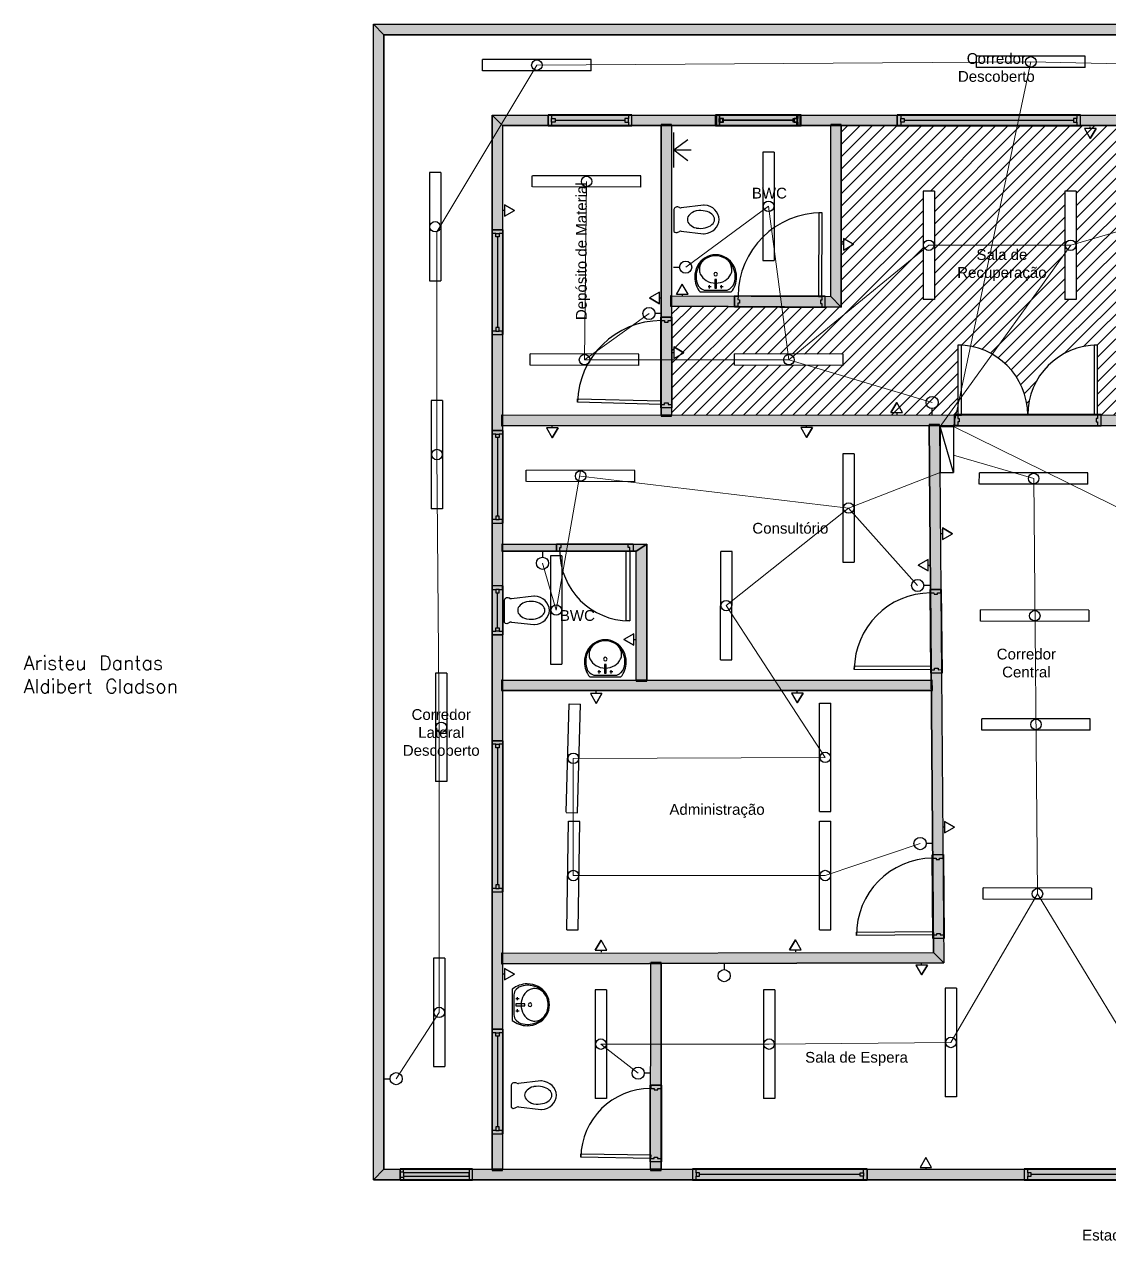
# Model space of a CAD drawing. Extents: x -4.1 to 19.4, y 0.2 to 17.6.
# Drawn here: x -4.1 to 11.45, y 0.21 to 17.63 of the extents above; entities that cross this region are included whole.
import ezdxf

# ---------------------------------------------------------------- set-up
doc = ezdxf.new("R2010")
doc.units = 0
doc.header["$MEASUREMENT"] = 0
doc.linetypes.add('ACAD_ISO02W100', pattern=[15, 12, -3])
for name, color, linetype in [('ANNOTATIONS', 7, 'CONTINUOUS'), ('BUILDING_ENVELOPE', 7, 'CONTINUOUS'), ('Circuito1', 30, 'CONTINUOUS'), ('Circuito2', 80, 'CONTINUOUS'), ('Circuito3', 130, 'CONTINUOUS'), ('Circuito4', 221, 'CONTINUOUS'), ('Circuito5', 171, 'CONTINUOUS'), ('Encanamento', 10, 'CONTINUOUS'), ('ENVELOPE_DE_CONSTRUçãO', 7, 'CONTINUOUS'), ('Esquadria elétrica', 10, 'CONTINUOUS'), ('FIXTURES', 7, 'CONTINUOUS'), ('Iluminação', 1, 'CONTINUOUS'), ('Texto', 7, 'CONTINUOUS'), ('Tomadas', 51, 'CONTINUOUS')]:
    doc.layers.add(name, color=color, linetype=linetype)
doc.styles.get("Standard").update_dxf_attribs({"font": 'txt.shx'})

# ---------------------------------------------------------------- blocks, each defined once
blk = doc.blocks.new('TOMADAA')
at = {"layer": 'Texto', "color": 143, "true_color": 0x7aafdf}
for p, q in [((0, 0.143), (-0.082, 0)), ((-0.082, 0), (0, 0.143)), ((0, 0.143), (-0.082, 0)), ((-0.082, 0), (0.082, 0)), ((0.082, 0), (0, 0.143)), ((0, 0), (0, -0.027))]:
    blk.add_line(p, q, dxfattribs=at)
blk = doc.blocks.new('tomada')
at = {"layer": 'Texto', "color": 143, "true_color": 0x7aafdf}
for p, q in [((10.071, 3.043), (9.988, 2.9)), ((9.988, 2.9), (10.071, 3.043)), ((10.071, 3.043), (9.988, 2.9)), ((10.153, 2.9), (10.071, 3.043)), ((9.988, 2.9), (10.153, 2.9)), ((10.071, 2.9), (10.071, 2.872))]:
    blk.add_line(p, q, dxfattribs=at)
blk = doc.blocks.new('A$C1d0d6ba7')
at = {"layer": 'Tomadas', "rotation": 180}
blk.add_blockref('tomada', (10.153, 3.043), dxfattribs=at)
blk = doc.blocks.new('interruporrrrrr')
at = {"layer": 'Esquadria elétrica'}
blk.add_line((0, 0.087), (0, 0), dxfattribs=at)
blk.add_circle((0, -0.087), 0.0872, dxfattribs=at)

msp = doc.modelspace()

# ---------------------------------------------------------------- hatches: boundary and pattern name
at = {"layer": 'BUILDING_ENVELOPE'}
for points in [[(0.903, 1.082), (0.903, 17.632), (1.053, 17.482), (1.053, 1.232)], [(0.903, 17.632), (19.403, 17.632), (19.253, 17.482), (1.053, 17.482)], [(2.603, 16.332), (17.854, 16.332), (17.703, 16.182), (2.753, 16.182)], [(2.753, 16.182), (2.753, 1.232), (2.603, 1.232), (2.603, 16.332)], [(5.022, 16.182), (5.172, 16.182), (5.172, 16.197), (5.022, 16.197)], [(5.172, 16.182), (5.173, 12.033), (5.023, 12.033), (5.022, 16.182)], [(7.453, 16.182), (7.603, 16.182), (7.603, 16.197), (7.453, 16.197)], [(7.453, 13.733), (7.453, 16.182), (7.603, 16.182), (7.603, 13.582)], [(5.172, 13.593), (5.172, 13.743), (5.157, 13.743), (5.157, 13.593)], [(5.172, 13.743), (7.453, 13.733), (7.603, 13.582), (5.172, 13.593)], [(2.753, 11.882), (2.753, 12.032), (2.738, 12.032), (2.738, 11.882)], [(2.753, 12.032), (11.8, 12.038), (11.8, 11.888), (2.753, 11.882)], [(5.173, 12.033), (5.023, 12.033), (5.023, 12.018), (5.173, 12.018)], [(8.861, 11.886), (9.011, 11.886), (9.011, 11.901), (8.861, 11.901)], [(9.011, 11.886), (9.073, 4.188), (8.922, 4.338), (8.861, 11.886)], [(4.666, 8.238), (4.666, 10.088), (4.816, 10.188), (4.816, 8.238)], [(2.753, 8.088), (2.753, 8.238), (2.738, 8.238), (2.738, 8.088)], [(2.753, 8.238), (8.89, 8.238), (8.892, 8.088), (2.753, 8.088)], [(4.816, 8.238), (4.666, 8.238), (4.666, 8.223), (4.816, 8.223)], [(8.89, 8.238), (8.892, 8.088), (8.907, 8.088), (8.905, 8.238)], [(2.753, 4.177), (2.753, 4.327), (2.738, 4.327), (2.738, 4.177)], [(2.753, 4.327), (8.922, 4.338), (9.073, 4.188), (2.753, 4.177)], [(4.873, 4.181), (5.023, 4.181), (5.023, 4.196), (4.873, 4.196)], [(4.872, 1.232), (4.873, 4.181), (5.023, 4.181), (5.022, 1.232)], [(1.053, 1.232), (17.608, 1.232), (17.757, 1.082), (0.903, 1.082)], [(2.753, 1.232), (2.603, 1.232), (2.603, 1.217), (2.753, 1.217)], [(5.022, 1.232), (4.872, 1.232), (4.872, 1.217), (5.022, 1.217)]]:
    msp.add_hatch(color=253, dxfattribs=at).paths.add_polyline_path(points)
at = {"layer": 'ENVELOPE_DE_CONSTRUçãO'}
for points in [[(2.753, 10.088), (2.753, 10.188), (2.743, 10.188), (2.743, 10.088)], [(2.753, 10.188), (4.816, 10.188), (4.666, 10.088), (2.753, 10.088)]]:
    msp.add_hatch(color=253, dxfattribs=at).paths.add_polyline_path(points)
at = {"layer": 'Tomadas'}
h = msp.add_hatch(dxfattribs=at)
h.set_pattern_fill('ANSI31', color=256)
h.paths.add_polyline_path([(9.272, 13.036), (9.322, 13.036), (9.322, 13.035, -0.398165), (10.273, 12.042), (10.273, 12.042, -0.398165), (11.222, 13.036), (11.222, 13.037), (11.272, 13.037), (11.273, 12.042), (11.323, 12.042), (11.323, 12.037), (11.8, 12.038), (11.8, 12.832), (11.795, 12.832), (11.795, 15.232), (11.8, 15.232), (11.8, 16.182), (11.027, 16.182), (11.027, 16.177), (8.403, 16.177), (8.403, 16.182), (7.603, 16.182), (7.603, 13.582), (7.373, 13.583), (7.373, 13.578), (6.073, 13.584), (6.073, 13.589), (5.172, 13.593), (5.172, 13.438), (5.178, 13.438), (5.178, 12.138), (5.173, 12.138), (5.173, 12.033), (9.223, 12.036), (9.223, 12.041), (9.273, 12.041)])
h.paths.add_polyline_path([(8.775, 13.689), (8.775, 15.244), (8.937, 15.244), (8.937, 13.689)], flags=16)
h.paths.add_polyline_path([(7.628, 12.909), (7.628, 12.747), (6.073, 12.748), (6.073, 12.91)], flags=16)
h.paths.add_polyline_path([(8.781, 14.467, -1), (8.931, 14.467, -1)], flags=0)
h.paths.add_polyline_path([(6.927, 12.828, -1), (6.776, 12.828, -1)], flags=0)
h.paths.add_polyline_path([(10.806, 13.689), (10.806, 15.244), (10.968, 15.244), (10.968, 13.689)], flags=16)
h.paths.add_polyline_path([(10.812, 14.467, -1), (10.963, 14.467, -1)], flags=0)
h.paths.add_polyline_path([(9.22, 13.912), (10.577, 13.912), (10.577, 14.487), (9.22, 14.487)], flags=24)

# ---------------------------------------------------------------- linework, layer by layer
at = {"layer": 'BUILDING_ENVELOPE', "color": 7, "linetype": 'Continuous'}
for p, q in [((0.903, 1.082), (0.903, 17.632)), ((0.903, 17.632), (19.403, 17.632)), ((1.053, 1.232), (1.053, 17.482)), ((1.053, 17.482), (19.253, 17.482)), ((2.603, 16.332), (17.854, 16.332)), ((2.603, 16.332), (2.603, 1.232)), ((3.403, 16.182), (3.403, 16.332)), ((3.403, 16.332), (3.453, 16.332)), ((3.403, 16.182), (3.403, 16.332)), ((3.453, 16.332), (3.453, 16.282)), ((3.453, 16.232), (3.453, 16.182)), ((3.503, 16.257), (4.503, 16.257)), ((4.603, 16.332), (4.553, 16.332)), ((4.553, 16.332), (4.553, 16.282)), ((4.553, 16.232), (4.553, 16.182)), ((4.603, 16.182), (4.603, 16.332)), ((4.603, 16.182), (4.603, 16.332)), ((5.803, 16.182), (5.803, 16.332)), ((5.803, 16.332), (5.853, 16.332)), ((5.803, 16.182), (5.803, 16.332)), ((5.815, 16.332), (5.815, 16.182)), ((5.865, 16.332), (5.815, 16.332)), ((5.815, 16.332), (5.815, 16.182)), ((5.853, 16.332), (5.853, 16.282)), ((5.853, 16.232), (5.853, 16.182)), ((5.865, 16.282), (5.865, 16.332)), ((5.865, 16.182), (5.865, 16.232)), ((5.903, 16.257), (6.928, 16.257)), ((6.915, 16.257), (5.915, 16.257)), ((6.965, 16.282), (6.965, 16.332)), ((6.965, 16.332), (7.015, 16.332)), ((6.965, 16.182), (6.965, 16.232)), ((7.028, 16.332), (6.978, 16.332)), ((6.978, 16.332), (6.978, 16.282)), ((6.978, 16.232), (6.978, 16.182)), ((7.015, 16.332), (7.015, 16.182)), ((7.015, 16.332), (7.015, 16.182)), ((7.028, 16.182), (7.028, 16.332)), ((7.028, 16.182), (7.028, 16.332)), ((8.403, 16.182), (8.403, 16.332)), ((8.403, 16.332), (8.453, 16.332)), ((8.403, 16.182), (8.403, 16.332)), ((8.453, 16.332), (8.453, 16.282)), ((8.453, 16.232), (8.453, 16.182)), ((8.503, 16.257), (10.927, 16.257)), ((11.027, 16.332), (10.977, 16.332)), ((10.977, 16.332), (10.977, 16.282)), ((10.977, 16.232), (10.977, 16.182)), ((11.027, 16.182), (11.027, 16.332)), ((11.027, 16.182), (11.027, 16.332)), ((2.753, 16.182), (17.703, 16.182)), ((2.753, 16.182), (2.753, 1.232)), ((3.453, 16.182), (3.403, 16.182)), ((4.553, 16.182), (4.603, 16.182)), ((5.022, 16.182), (5.023, 12.033)), ((5.172, 16.182), (5.173, 12.033)), ((5.853, 16.182), (5.803, 16.182)), ((5.815, 16.182), (5.865, 16.182)), ((7.015, 16.182), (6.965, 16.182)), ((6.978, 16.182), (7.028, 16.182)), ((7.453, 13.733), (7.453, 16.182)), ((7.603, 13.582), (7.603, 16.182)), ((8.453, 16.182), (8.403, 16.182)), ((10.977, 16.182), (11.027, 16.182)), ((2.603, 14.688), (2.753, 14.688)), ((2.603, 14.638), (2.603, 14.688)), ((2.603, 14.688), (2.753, 14.688)), ((2.653, 14.638), (2.603, 14.638)), ((2.753, 14.638), (2.703, 14.638)), ((2.753, 14.688), (2.753, 14.638)), ((2.678, 14.588), (2.678, 13.288)), ((5.172, 13.743), (7.453, 13.733)), ((5.172, 13.593), (7.603, 13.582)), ((6.073, 13.589), (6.074, 13.739)), ((6.073, 13.589), (6.074, 13.739)), ((6.074, 13.739), (6.124, 13.739)), ((6.124, 13.739), (6.123, 13.689)), ((6.123, 13.689), (6.143, 13.688)), ((6.123, 13.639), (6.123, 13.589)), ((6.143, 13.638), (6.123, 13.639)), ((6.143, 13.688), (6.143, 13.638)), ((7.323, 13.683), (7.303, 13.683)), ((7.303, 13.683), (7.303, 13.633)), ((7.303, 13.633), (7.323, 13.633)), ((7.324, 13.733), (7.323, 13.683)), ((7.323, 13.633), (7.323, 13.583)), ((7.374, 13.733), (7.324, 13.733)), ((7.373, 13.583), (7.374, 13.733)), ((7.373, 13.583), (7.374, 13.733)), ((5.172, 13.438), (5.022, 13.438)), ((5.022, 13.438), (5.022, 13.388)), ((5.172, 13.438), (5.022, 13.438)), ((5.172, 13.388), (5.172, 13.438)), ((6.123, 13.589), (6.073, 13.589)), ((7.323, 13.583), (7.373, 13.583)), ((5.022, 13.388), (5.073, 13.388)), ((5.073, 13.388), (5.073, 13.368)), ((5.073, 13.368), (5.123, 13.368)), ((5.123, 13.388), (5.172, 13.388)), ((5.123, 13.368), (5.123, 13.388)), ((2.653, 13.238), (2.603, 13.238)), ((2.603, 13.238), (2.603, 13.188)), ((2.603, 13.188), (2.753, 13.188)), ((2.603, 13.188), (2.753, 13.188)), ((2.753, 13.238), (2.703, 13.238)), ((2.753, 13.188), (2.753, 13.238)), ((5.073, 12.188), (5.073, 12.208)), ((5.073, 12.208), (5.123, 12.208)), ((5.123, 12.208), (5.123, 12.188)), ((2.753, 12.032), (11.8, 12.038)), ((5.023, 12.138), (5.023, 12.188)), ((5.023, 12.188), (5.073, 12.188)), ((5.173, 12.138), (5.023, 12.138)), ((5.173, 12.138), (5.023, 12.138)), ((5.123, 12.188), (5.173, 12.188)), ((5.173, 12.188), (5.173, 12.138)), ((2.753, 11.882), (11.8, 11.888)), ((8.861, 11.886), (8.922, 4.338)), ((9.011, 11.886), (9.073, 4.188)), ((2.603, 11.813), (2.753, 11.813)), ((2.603, 11.763), (2.603, 11.813)), ((2.603, 11.813), (2.753, 11.813)), ((2.653, 11.763), (2.603, 11.763)), ((2.678, 11.713), (2.678, 10.588)), ((2.753, 11.763), (2.703, 11.763)), ((2.753, 11.813), (2.753, 11.763)), ((2.653, 10.538), (2.603, 10.538)), ((2.603, 10.538), (2.603, 10.488)), ((2.603, 10.488), (2.753, 10.488)), ((2.603, 10.488), (2.753, 10.488)), ((2.753, 10.538), (2.703, 10.538)), ((2.753, 10.488), (2.753, 10.538)), ((3.522, 10.188), (3.522, 10.088)), ((3.572, 10.188), (3.522, 10.188)), ((3.522, 10.188), (3.522, 10.088)), ((3.592, 10.188), (3.572, 10.188)), ((3.572, 10.088), (3.572, 10.138)), ((3.572, 10.138), (3.592, 10.138)), ((3.592, 10.138), (3.592, 10.188)), ((4.552, 10.138), (4.552, 10.188)), ((4.552, 10.188), (4.572, 10.188)), ((4.572, 10.138), (4.552, 10.138)), ((4.572, 10.188), (4.622, 10.188)), ((4.572, 10.088), (4.572, 10.138)), ((4.622, 10.188), (4.622, 10.088)), ((4.622, 10.188), (4.622, 10.088)), ((4.816, 8.238), (4.816, 10.188)), ((3.522, 10.088), (3.572, 10.088)), ((4.622, 10.088), (4.572, 10.088)), ((4.666, 8.238), (4.666, 10.088)), ((2.753, 9.588), (2.603, 9.588)), ((2.603, 9.588), (2.603, 9.538)), ((2.753, 9.588), (2.603, 9.588)), ((2.753, 9.538), (2.753, 9.588)), ((2.603, 9.538), (2.653, 9.538)), ((2.678, 8.988), (2.678, 9.488)), ((2.703, 9.538), (2.753, 9.538)), ((9.03, 9.539), (8.88, 9.538)), ((9.03, 9.539), (8.88, 9.538)), ((8.88, 9.538), (8.881, 9.488)), ((8.881, 9.488), (8.93, 9.488)), ((8.93, 9.488), (8.931, 9.468)), ((8.931, 9.468), (8.981, 9.468)), ((8.98, 9.488), (9.03, 9.489)), ((8.981, 9.468), (8.98, 9.488)), ((9.03, 9.489), (9.03, 9.539)), ((2.603, 8.888), (2.603, 8.938)), ((2.603, 8.938), (2.653, 8.938)), ((2.753, 8.888), (2.603, 8.888)), ((2.753, 8.888), (2.603, 8.888)), ((2.703, 8.938), (2.753, 8.938)), ((2.753, 8.938), (2.753, 8.888)), ((8.89, 8.338), (8.889, 8.388)), ((8.889, 8.388), (8.939, 8.388)), ((8.939, 8.388), (8.939, 8.408)), ((8.939, 8.408), (8.989, 8.408)), ((8.989, 8.408), (8.989, 8.388)), ((8.989, 8.388), (9.039, 8.389)), ((9.039, 8.389), (9.04, 8.339)), ((2.753, 8.238), (8.89, 8.238)), ((9.04, 8.339), (8.89, 8.338)), ((9.04, 8.339), (8.89, 8.338)), ((2.753, 8.088), (8.892, 8.088)), ((2.603, 7.369), (2.753, 7.369)), ((2.603, 7.319), (2.603, 7.369)), ((2.603, 7.369), (2.753, 7.369)), ((2.653, 7.319), (2.603, 7.319)), ((2.753, 7.319), (2.703, 7.319)), ((2.753, 7.369), (2.753, 7.319)), ((2.678, 7.269), (2.678, 5.306)), ((9.06, 5.739), (8.91, 5.738)), ((9.06, 5.739), (8.91, 5.738)), ((8.91, 5.738), (8.911, 5.688)), ((8.911, 5.688), (8.961, 5.688)), ((8.961, 5.688), (8.961, 5.668)), ((8.961, 5.668), (9.011, 5.668)), ((9.011, 5.688), (9.061, 5.689)), ((9.011, 5.668), (9.011, 5.688)), ((9.061, 5.689), (9.06, 5.739)), ((2.653, 5.256), (2.603, 5.256)), ((2.603, 5.256), (2.603, 5.206)), ((2.753, 5.256), (2.703, 5.256)), ((2.753, 5.206), (2.753, 5.256)), ((2.603, 5.206), (2.753, 5.206)), ((2.603, 5.206), (2.753, 5.206)), ((8.92, 4.538), (8.92, 4.588)), ((8.92, 4.588), (8.97, 4.588)), ((9.07, 4.539), (8.92, 4.538)), ((9.07, 4.539), (8.92, 4.538)), ((8.97, 4.588), (8.969, 4.608)), ((8.969, 4.608), (9.019, 4.608)), ((9.019, 4.608), (9.02, 4.588)), ((9.02, 4.588), (9.07, 4.589)), ((9.07, 4.589), (9.07, 4.539)), ((2.753, 4.327), (8.922, 4.338)), ((2.753, 4.177), (9.073, 4.188)), ((4.872, 1.232), (4.873, 4.181)), ((5.022, 1.232), (5.023, 4.181)), ((2.603, 3.238), (2.753, 3.238)), ((2.603, 3.188), (2.603, 3.238)), ((2.603, 3.238), (2.753, 3.238)), ((2.653, 3.188), (2.603, 3.188)), ((2.678, 3.138), (2.678, 1.838)), ((2.753, 3.188), (2.703, 3.188)), ((2.753, 3.238), (2.753, 3.188)), ((5.023, 2.438), (4.873, 2.438)), ((4.873, 2.438), (4.873, 2.388)), ((5.023, 2.438), (4.873, 2.438)), ((4.873, 2.388), (4.923, 2.388)), ((4.923, 2.388), (4.923, 2.368)), ((4.923, 2.368), (4.973, 2.368)), ((4.973, 2.388), (5.023, 2.388)), ((4.973, 2.368), (4.973, 2.388)), ((5.023, 2.388), (5.023, 2.438)), ((2.653, 1.788), (2.603, 1.788)), ((2.603, 1.788), (2.603, 1.738)), ((2.753, 1.788), (2.703, 1.788)), ((2.753, 1.738), (2.753, 1.788)), ((2.603, 1.738), (2.753, 1.738)), ((2.603, 1.738), (2.753, 1.738)), ((4.922, 1.388), (4.922, 1.408)), ((4.922, 1.408), (4.972, 1.408)), ((4.972, 1.408), (4.972, 1.388)), ((1.053, 1.232), (17.608, 1.232)), ((1.284, 1.082), (1.284, 1.232)), ((2.322, 1.082), (2.322, 1.232)), ((4.872, 1.338), (4.872, 1.388)), ((4.872, 1.388), (4.922, 1.388)), ((5.022, 1.338), (4.872, 1.338)), ((5.022, 1.338), (4.872, 1.338)), ((4.972, 1.388), (5.022, 1.388)), ((5.022, 1.388), (5.022, 1.338)), ((5.472, 1.232), (5.472, 1.082)), ((5.522, 1.232), (5.472, 1.232)), ((5.472, 1.232), (5.472, 1.082)), ((5.522, 1.182), (5.522, 1.232)), ((7.922, 1.182), (7.922, 1.232)), ((7.922, 1.232), (7.972, 1.232)), ((7.972, 1.232), (7.972, 1.082)), ((7.972, 1.232), (7.972, 1.082)), ((10.223, 1.232), (10.223, 1.082)), ((10.273, 1.232), (10.223, 1.232)), ((10.223, 1.232), (10.223, 1.082)), ((10.273, 1.182), (10.273, 1.232)), ((0.903, 1.082), (17.757, 1.082)), ((5.472, 1.082), (5.522, 1.082)), ((5.522, 1.082), (5.522, 1.132)), ((7.872, 1.157), (5.572, 1.157)), ((7.922, 1.082), (7.922, 1.132)), ((7.972, 1.082), (7.922, 1.082)), ((10.223, 1.082), (10.273, 1.082)), ((10.273, 1.082), (10.273, 1.132)), ((12.623, 1.157), (10.323, 1.157))]:
    msp.add_line(p, q, dxfattribs=at)
for points in [[(0.903, 1.082), (0.903, 17.632), (1.053, 17.482), (1.053, 1.232)], [(0.903, 17.632), (19.403, 17.632), (19.253, 17.482), (1.053, 17.482)], [(2.603, 16.332), (17.854, 16.332), (17.703, 16.182), (2.753, 16.182)], [(2.753, 16.182), (2.753, 1.232), (2.603, 1.232), (2.603, 16.332)], [(3.403, 16.177), (4.603, 16.177), (4.603, 16.337), (3.403, 16.337)], [(3.453, 16.282), (3.503, 16.282), (3.503, 16.232), (3.453, 16.232)], [(4.553, 16.282), (4.503, 16.282), (4.503, 16.232), (4.553, 16.232)], [(5.803, 16.177), (7.028, 16.177), (7.028, 16.337), (5.803, 16.337)], [(7.015, 16.337), (5.815, 16.337), (5.815, 16.177), (7.015, 16.177)], [(5.853, 16.282), (5.903, 16.282), (5.903, 16.232), (5.853, 16.232)], [(5.865, 16.232), (5.915, 16.232), (5.915, 16.282), (5.865, 16.282)], [(6.965, 16.232), (6.915, 16.232), (6.915, 16.282), (6.965, 16.282)], [(6.978, 16.282), (6.928, 16.282), (6.928, 16.232), (6.978, 16.232)], [(8.403, 16.177), (11.027, 16.177), (11.027, 16.337), (8.403, 16.337)], [(8.453, 16.282), (8.503, 16.282), (8.503, 16.232), (8.453, 16.232)], [(10.977, 16.282), (10.927, 16.282), (10.927, 16.232), (10.977, 16.232)], [(5.022, 16.182), (5.172, 16.182), (5.172, 16.197), (5.022, 16.197)], [(5.172, 16.182), (5.173, 12.033), (5.023, 12.033), (5.022, 16.182)], [(7.453, 16.182), (7.603, 16.182), (7.603, 16.197), (7.453, 16.197)], [(7.453, 13.733), (7.453, 16.182), (7.603, 16.182), (7.603, 13.582)], [(7.279, 14.933), (7.274, 13.733), (7.324, 13.733), (7.329, 14.933)], [(2.598, 14.688), (2.598, 13.188), (2.758, 13.188), (2.758, 14.688)], [(2.703, 14.638), (2.703, 14.588), (2.653, 14.588), (2.653, 14.638)], [(5.172, 13.593), (5.172, 13.743), (5.157, 13.743), (5.157, 13.593)], [(5.172, 13.743), (7.453, 13.733), (7.603, 13.582), (5.172, 13.593)], [(6.073, 13.584), (7.373, 13.578), (7.374, 13.738), (6.074, 13.744)], [(5.178, 13.438), (5.178, 12.138), (5.018, 12.138), (5.017, 13.438)], [(2.703, 13.238), (2.703, 13.288), (2.653, 13.288), (2.653, 13.238)], [(3.824, 12.27), (5.024, 12.238), (5.023, 12.188), (3.823, 12.22)], [(2.753, 11.882), (2.753, 12.032), (2.738, 12.032), (2.738, 11.882)], [(2.753, 12.032), (11.8, 12.038), (11.8, 11.888), (2.753, 11.882)], [(5.173, 12.033), (5.023, 12.033), (5.023, 12.018), (5.173, 12.018)], [(8.861, 11.886), (9.011, 11.886), (9.011, 11.901), (8.861, 11.901)], [(9.011, 11.886), (9.073, 4.188), (8.922, 4.338), (8.861, 11.886)], [(2.598, 11.813), (2.598, 10.488), (2.758, 10.488), (2.758, 11.813)], [(2.703, 11.763), (2.703, 11.713), (2.653, 11.713), (2.653, 11.763)], [(2.703, 10.538), (2.703, 10.588), (2.653, 10.588), (2.653, 10.538)], [(3.522, 10.193), (4.622, 10.193), (4.622, 10.083), (3.522, 10.083)], [(4.666, 8.238), (4.666, 10.088), (4.816, 10.188), (4.816, 8.238)], [(4.522, 9.088), (4.522, 10.088), (4.572, 10.088), (4.572, 9.088)], [(2.758, 8.888), (2.758, 9.588), (2.598, 9.588), (2.598, 8.888)], [(2.653, 9.538), (2.653, 9.488), (2.703, 9.488), (2.703, 9.538)], [(9.035, 9.539), (9.045, 8.339), (8.885, 8.338), (8.875, 9.538)], [(2.653, 8.938), (2.653, 8.988), (2.703, 8.988), (2.703, 8.938)], [(7.79, 8.443), (8.89, 8.438), (8.889, 8.388), (7.789, 8.393)], [(2.753, 8.088), (2.753, 8.238), (2.738, 8.238), (2.738, 8.088)], [(2.753, 8.238), (8.89, 8.238), (8.892, 8.088), (2.753, 8.088)], [(4.816, 8.238), (4.666, 8.238), (4.666, 8.223), (4.816, 8.223)], [(8.89, 8.238), (8.892, 8.088), (8.907, 8.088), (8.905, 8.238)], [(2.598, 7.369), (2.598, 5.206), (2.758, 5.206), (2.758, 7.369)], [(2.703, 7.319), (2.703, 7.269), (2.653, 7.269), (2.653, 7.319)], [(9.065, 5.739), (9.075, 4.539), (8.915, 4.538), (8.905, 5.738)], [(2.703, 5.256), (2.703, 5.306), (2.653, 5.306), (2.653, 5.256)], [(7.819, 4.629), (8.919, 4.638), (8.92, 4.588), (7.82, 4.579)], [(2.753, 4.177), (2.753, 4.327), (2.738, 4.327), (2.738, 4.177)], [(2.753, 4.327), (8.922, 4.338), (9.073, 4.188), (2.753, 4.177)], [(4.873, 4.181), (5.023, 4.181), (5.023, 4.196), (4.873, 4.196)], [(4.872, 1.232), (4.873, 4.181), (5.023, 4.181), (5.022, 1.232)], [(2.598, 3.238), (2.598, 1.738), (2.758, 1.738), (2.758, 3.238)], [(2.703, 3.188), (2.703, 3.138), (2.653, 3.138), (2.653, 3.188)], [(5.028, 2.438), (5.028, 1.338), (4.867, 1.338), (4.867, 2.438)], [(2.703, 1.788), (2.703, 1.838), (2.653, 1.838), (2.653, 1.788)], [(3.873, 1.454), (4.873, 1.438), (4.872, 1.388), (3.873, 1.404)], [(1.053, 1.232), (17.608, 1.232), (17.757, 1.082), (0.903, 1.082)], [(1.284, 1.077), (2.322, 1.077), (2.322, 1.237), (1.284, 1.237)], [(1.284, 1.232), (1.284, 1.197), (1.334, 1.197), (1.334, 1.232)], [(2.322, 1.082), (2.322, 1.232), (2.272, 1.232), (2.272, 1.082)], [(2.753, 1.232), (2.603, 1.232), (2.603, 1.217), (2.753, 1.217)], [(5.022, 1.232), (4.872, 1.232), (4.872, 1.217), (5.022, 1.217)], [(7.972, 1.237), (5.472, 1.237), (5.472, 1.077), (7.972, 1.077)], [(12.723, 1.237), (10.223, 1.237), (10.223, 1.077), (12.723, 1.077)], [(1.284, 1.082), (1.284, 1.117), (1.334, 1.117), (1.334, 1.082)], [(1.334, 1.132), (2.272, 1.132), (2.272, 1.182), (1.334, 1.182)], [(5.522, 1.132), (5.572, 1.132), (5.572, 1.182), (5.522, 1.182)], [(7.922, 1.132), (7.872, 1.132), (7.872, 1.182), (7.922, 1.182)], [(10.273, 1.132), (10.323, 1.132), (10.323, 1.182), (10.273, 1.182)]]:
    msp.add_lwpolyline(points, close=True, dxfattribs=at)
for centre, radius, start, end in [((7.324, 13.733), 1.2, 89.7433, 179.7432), ((5.023, 12.188), 1.2, 90.0097, 178.4749), ((4.572, 10.088), 1, 179.9992, 269.9696), ((8.889, 8.388), 1.1, 90.4568, 179.715), ((8.92, 4.588), 1.1, 90.4568, 180.4568), ((4.872, 1.388), 1, 89.9933, 179.0494)]:
    msp.add_arc(centre, radius, start, end, dxfattribs=at)
at = {"layer": 'Circuito1', "linetype": 'ACAD_ISO02W100', "lineweight": 9}
for p, q in [((9.209, 11.462), (10.358, 11.126)), ((10.412, 5.179), (10.358, 11.126)), ((10.412, 5.179), (9.173, 3.049)), ((10.412, 5.179), (11.701, 3.057)), ((6.569, 3.025), (4.159, 3.025)), ((4.159, 3.025), (4.694, 2.609)), ((9.173, 3.049), (6.569, 3.025))]:
    msp.add_line(p, q, dxfattribs=at)
at = {"layer": 'Circuito1', "linetype": 'ACAD_ISO02W100'}
msp.add_arc((8.315, 1.973), 9.281, 354.4682, 84.4682, dxfattribs=at)
at = {"layer": 'Circuito2', "linetype": 'ACAD_ISO02W100', "lineweight": 9}
for p, q in [((3.869, 11.237), (3.52, 9.242)), ((7.708, 10.703), (3.869, 11.162)), ((9.017, 11.211), (7.708, 10.703)), ((7.708, 10.703), (5.955, 9.306)), ((8.695, 9.593), (7.708, 10.703)), ((3.52, 9.242), (3.323, 9.912)), ((5.955, 9.306), (7.372, 7.132)), ((7.372, 7.132), (3.765, 7.118)), ((3.765, 7.118), (3.765, 5.439)), ((7.372, 5.439), (8.73, 5.897)), ((3.765, 5.439), (7.372, 5.439))]:
    msp.add_line(p, q, dxfattribs=at)
at = {"layer": 'Circuito3', "linetype": 'ACAD_ISO02W100', "lineweight": 9}
msp.add_line((9.209, 11.87), (12.765, 10.117), dxfattribs=at)
at = {"layer": 'Circuito4', "linetype": 'ACAD_ISO02W100', "lineweight": 9}
for p, q in [((3.926, 12.828), (3.955, 15.382)), ((10.888, 14.467), (13.344, 15.184)), ((6.561, 15.025), (5.374, 14.153)), ((6.852, 12.828), (6.561, 15.025)), ((8.856, 14.467), (6.852, 12.828)), ((10.888, 14.467), (8.856, 14.467)), ((9.017, 11.87), (10.888, 14.467)), ((3.926, 12.828), (4.849, 13.491)), ((6.852, 12.828), (3.926, 12.828)), ((6.852, 12.828), (8.904, 12.215))]:
    msp.add_line(p, q, dxfattribs=at)
at = {"layer": 'Circuito5', "linetype": 'ACAD_ISO02W100', "lineweight": 9}
for p, q in [((3.243, 17.047), (10.317, 17.094)), ((9.209, 11.87), (10.317, 17.094)), ((10.317, 17.094), (17.529, 16.934)), ((1.812, 14.662), (3.243, 17.047)), ((1.812, 11.47), (1.812, 14.662)), ((1.844, 7.493), (1.812, 11.47)), ((1.844, 3.479), (1.844, 7.493)), ((1.227, 2.53), (1.844, 3.479))]:
    msp.add_line(p, q, dxfattribs=at)
at = {"layer": 'Encanamento', "color": 7, "linetype": 'Continuous'}
for p, q in [((5.203, 15.582), (5.203, 16.082)), ((5.203, 15.832), (5.403, 15.982)), ((5.203, 15.832), (5.403, 15.682)), ((5.203, 15.832), (5.453, 15.832))]:
    msp.add_line(p, q, dxfattribs=at)
at = {"layer": 'ENVELOPE_DE_CONSTRUçãO', "color": 7, "linetype": 'Continuous'}
for p, q in [((9.223, 11.886), (9.223, 12.036)), ((9.223, 12.036), (9.273, 12.036)), ((9.223, 11.886), (9.223, 12.036)), ((9.273, 12.036), (9.273, 11.986)), ((11.323, 12.037), (11.273, 12.037)), ((11.273, 12.037), (11.273, 11.987)), ((11.323, 11.887), (11.323, 12.037)), ((11.323, 11.887), (11.323, 12.037)), ((9.273, 11.886), (9.223, 11.886)), ((9.273, 11.986), (9.293, 11.986)), ((9.273, 11.936), (9.273, 11.886)), ((9.293, 11.936), (9.273, 11.936)), ((9.293, 11.986), (9.293, 11.936)), ((11.273, 11.987), (11.253, 11.987)), ((11.253, 11.987), (11.253, 11.937)), ((11.253, 11.937), (11.273, 11.937)), ((11.273, 11.937), (11.273, 11.887)), ((11.273, 11.887), (11.323, 11.887)), ((2.753, 10.188), (4.816, 10.188)), ((2.753, 10.088), (4.666, 10.088))]:
    msp.add_line(p, q, dxfattribs=at)
for points in [[(9.272, 13.036), (9.273, 12.036), (9.323, 12.036), (9.322, 13.036)], [(11.222, 13.037), (11.223, 12.037), (11.273, 12.037), (11.272, 13.037)], [(9.223, 11.881), (11.323, 11.882), (11.323, 12.042), (9.223, 12.041)], [(2.753, 10.088), (2.753, 10.188), (2.743, 10.188), (2.743, 10.088)], [(2.753, 10.188), (4.816, 10.188), (4.666, 10.088), (2.753, 10.088)]]:
    msp.add_lwpolyline(points, close=True, dxfattribs=at)
for centre, start, end in [((9.273, 12.036), 0.0364, 90.0364), ((11.273, 12.037), 90.0364, 180.0364)]:
    msp.add_arc(centre, 1, start, end, dxfattribs=at)
at = {"layer": 'Esquadria elétrica'}
msp.add_line((11.134, 11.045), (9.581, 11.047), dxfattribs=at)
at = {"layer": 'FIXTURES', "color": 7, "linetype": 'Continuous'}
for p, q in [((5.286, 15.008), (5.272, 15.014)), ((5.631, 15.041), (5.311, 15.004)), ((5.203, 14.967), (5.203, 14.683)), ((5.251, 14.651), (5.286, 14.666)), ((5.311, 14.67), (5.631, 14.632)), ((5.55, 13.892), (5.582, 13.857)), ((5.579, 13.798), (6.026, 13.798)), ((5.66, 13.822), (5.803, 13.822)), ((5.738, 13.873), (5.695, 13.873)), ((5.715, 13.849), (5.715, 13.896)), ((5.803, 13.822), (5.946, 13.822)), ((5.91, 13.873), (5.867, 13.873)), ((5.887, 13.849), (5.887, 13.896)), ((6.023, 13.857), (6.055, 13.892)), ((2.856, 9.409), (2.842, 9.415)), ((3.201, 9.442), (2.881, 9.405)), ((2.773, 9.368), (2.773, 9.084)), ((2.82, 9.052), (2.856, 9.067)), ((2.881, 9.07), (3.201, 9.033)), ((3.97, 8.378), (4.002, 8.343)), ((4.135, 8.335), (4.135, 8.382)), ((4.307, 8.335), (4.307, 8.382)), ((4.443, 8.343), (4.475, 8.378)), ((3.999, 8.284), (4.446, 8.284)), ((4.08, 8.308), (4.223, 8.308)), ((4.158, 8.359), (4.114, 8.359)), ((4.223, 8.308), (4.366, 8.308)), ((4.33, 8.359), (4.287, 8.359)), ((2.983, 3.84), (2.948, 3.808)), ((2.889, 3.811), (2.889, 3.364)), ((2.913, 3.731), (2.913, 3.588)), ((2.94, 3.676), (2.987, 3.676)), ((2.964, 3.653), (2.964, 3.696)), ((2.913, 3.588), (2.913, 3.445)), ((2.94, 3.503), (2.987, 3.503)), ((2.964, 3.481), (2.964, 3.524)), ((2.948, 3.367), (2.983, 3.335)), ((2.956, 2.464), (2.942, 2.47)), ((3.301, 2.497), (2.981, 2.46)), ((2.873, 2.423), (2.873, 2.139)), ((2.92, 2.107), (2.956, 2.122)), ((2.981, 2.125), (3.301, 2.088))]:
    msp.add_line(p, q, dxfattribs=at)
for points in [[(5.815, 13.979), (5.79, 13.979), (5.79, 13.852), (5.815, 13.852)], [(4.235, 8.464), (4.21, 8.464), (4.21, 8.338), (4.235, 8.338)], [(3.069, 3.575), (3.069, 3.6), (2.943, 3.6), (2.943, 3.575)]]:
    msp.add_lwpolyline(points, close=True, dxfattribs=at)
for centre, radius, start, end in [((5.253, 14.967), 0.05, 67.7643, 180), ((5.305, 15.054), 0.05, 247.7643, 276.5885), ((5.637, 14.992), 0.05, 86.0231, 96.5885), ((5.539, 14.911), 0.05, 99.9939, 105.173), ((5.237, 14.683), 0.0345, 180, 292.316), ((5.305, 14.62), 0.05, 83.3851, 112.316), ((5.539, 14.763), 0.05, 254.827, 260.0061), ((5.637, 14.682), 0.05, 263.3851, 273.9764), ((5.663, 13.933), 0.111, 223.2436, 268.2436), ((5.942, 13.933), 0.111, 271.7564, 316.7564), ((2.823, 9.368), 0.05, 67.7643, 180), ((2.875, 9.455), 0.05, 247.7643, 276.5885), ((3.207, 9.393), 0.05, 86.0231, 96.5885), ((3.109, 9.312), 0.05, 99.9939, 105.173), ((2.807, 9.084), 0.0345, 180, 292.316), ((2.875, 9.021), 0.05, 83.3851, 112.316), ((3.109, 9.164), 0.05, 254.827, 260.0061), ((3.207, 9.083), 0.05, 263.3851, 273.9764), ((4.083, 8.419), 0.111, 223.2436, 268.2436), ((4.362, 8.419), 0.111, 271.7564, 316.7564), ((3.024, 3.727), 0.111, 133.2436, 178.2436), ((3.024, 3.448), 0.111, 181.7564, 226.7564), ((2.923, 2.423), 0.05, 67.7643, 180), ((2.975, 2.51), 0.05, 247.7643, 276.5885), ((3.307, 2.448), 0.05, 86.0231, 96.5885), ((3.209, 2.367), 0.05, 99.9939, 105.173), ((2.907, 2.139), 0.0345, 180, 292.316), ((2.975, 2.076), 0.05, 83.3851, 112.316), ((3.209, 2.219), 0.05, 254.827, 260.0061), ((3.307, 2.138), 0.05, 263.3851, 273.9764)]:
    msp.add_arc(centre, radius, start, end, dxfattribs=at)
for centre, major_axis, ratio, start_param, end_param in [((5.623, 14.837), (0.23, 0), 0.891698, 4.790187, 7.776173), ((5.609, 14.837), (0.211, 0), 0.630769, 1.976838, 4.306348), ((5.585, 14.837), (0.203, 0), 0.630769, 4.439966, 8.126405), ((5.803, 14.014), (0, 0.318), 0.943396, 4.706119, 7.860251), ((5.804, 14.02), (0, 0.296), 0.949035, 0.002398, 0.695408), ((5.802, 14.02), (0, 0.296), 0.949035, -0.695408, -0.002398), ((5.804, 14.02), (0, 0.296), 0.949035, 0.695408, 1.447633), ((5.803, 14.121), (-0.233, 0), 0.841322, -0.693081, 0), ((5.803, 14.121), (-0.233, 0), 0.841322, -0.693081, 0), ((5.803, 14.121), (-0.233, 0), 0.841322, 0, 0.341166), ((5.803, 14.121), (-0.233, 0), 0.841322, 0, 0.341166), ((5.802, 14.02), (0, 0.296), 0.949035, -1.447633, -0.695408), ((5.803, 14.121), (-0.233, 0), 0.841322, 3.141593, 3.834674), ((5.803, 14.121), (-0.233, 0), 0.841322, -3.141593, -2.448512), ((5.803, 14.121), (-0.233, 0), 0.841322, 2.800426, 3.141593), ((5.803, 14.121), (-0.233, 0), 0.841322, -3.482759, -3.141593), ((5.82, 14.017), (0, 0.336), 0.943396, 1.586763, 2.28018), ((5.804, 14.02), (0, 0.296), 0.949035, 1.447633, 1.570796), ((5.804, 14.02), (0, 0.296), 0.949035, 1.570796, 2.015896), ((5.803, 14.121), (-0.233, 0), 0.841322, 0.341166, 2.800426), ((5.803, 14.121), (-0.233, 0), 0.841322, 0.341166, 2.800426), ((5.803, 14.054), (-0.0262, 0), 0.969719, -3.141017, -0.000576), ((5.803, 14.054), (-0.0262, 0), 0.969719, 0.000576, 3.141017), ((5.786, 14.017), (0, 0.336), 0.943396, 4.003006, 4.696422), ((5.802, 14.02), (0, 0.296), 0.949035, -2.015896, -1.570796), ((5.802, 14.02), (0, 0.296), 0.949035, -1.570796, -1.447633), ((3.192, 9.238), (0.23, 0), 0.891698, 4.790187, 7.776173), ((3.179, 9.238), (0.211, 0), 0.630769, 1.976838, 4.306348), ((3.155, 9.238), (0.203, 0), 0.630769, 4.439966, 8.126405), ((4.223, 8.5), (0, 0.318), 0.943396, 4.706119, 7.860251), ((4.223, 8.505), (0, 0.296), 0.949035, 0.695408, 1.447633), ((4.223, 8.607), (-0.233, 0), 0.841322, -0.693081, 0), ((4.223, 8.607), (-0.233, 0), 0.841322, -0.693081, 0), ((4.223, 8.505), (0, 0.296), 0.949035, 0.002398, 0.695408), ((4.222, 8.505), (0, 0.296), 0.949035, -0.695408, -0.002398), ((4.222, 8.505), (0, 0.296), 0.949035, -1.447633, -0.695408), ((4.223, 8.607), (-0.233, 0), 0.841322, 3.141593, 3.834674), ((4.223, 8.607), (-0.233, 0), 0.841322, -3.141593, -2.448512), ((4.223, 8.505), (0, 0.296), 0.949035, 1.447633, 1.570796), ((4.223, 8.607), (-0.233, 0), 0.841322, 0, 0.341166), ((4.223, 8.607), (-0.233, 0), 0.841322, 0, 0.341166), ((4.223, 8.607), (-0.233, 0), 0.841322, 0.341166, 2.800426), ((4.223, 8.607), (-0.233, 0), 0.841322, 0.341166, 2.800426), ((4.223, 8.54), (-0.0262, 0), 0.969719, -3.141017, -0.000576), ((4.223, 8.54), (-0.0262, 0), 0.969719, 0.000576, 3.141017), ((4.223, 8.607), (-0.233, 0), 0.841322, 2.800426, 3.141593), ((4.223, 8.607), (-0.233, 0), 0.841322, -3.482759, -3.141593), ((4.222, 8.505), (0, 0.296), 0.949035, -1.570796, -1.447633), ((4.24, 8.503), (0, 0.336), 0.943396, 1.586763, 2.28018), ((4.223, 8.505), (0, 0.296), 0.949035, 1.570796, 2.015896), ((4.206, 8.503), (0, 0.336), 0.943396, 4.003006, 4.696422), ((4.222, 8.505), (0, 0.296), 0.949035, -2.015896, -1.570796), ((3.108, 3.571), (0.336, 0), 0.943396, 1.586763, 2.28018), ((3.11, 3.587), (0.296, 0), 0.949035, 1.570796, 2.015896), ((3.105, 3.588), (0.318, 0), 0.943396, 4.706119, 7.860251), ((3.11, 3.587), (0.296, 0), 0.949035, 1.447633, 1.570796), ((3.11, 3.587), (0.296, 0), 0.949035, 0.695408, 1.447633), ((3.212, 3.588), (0, 0.233), 0.841322, 0.341166, 2.800426), ((3.212, 3.588), (0, 0.233), 0.841322, 0.341166, 2.800426), ((3.212, 3.588), (0, 0.233), 0.841322, 0, 0.341166), ((3.212, 3.588), (0, 0.233), 0.841322, 0, 0.341166), ((3.212, 3.588), (0, 0.233), 0.841322, -0.693081, 0), ((3.212, 3.588), (0, 0.233), 0.841322, -0.693081, 0), ((3.11, 3.587), (0.296, 0), 0.949035, 0.002398, 0.695408), ((3.145, 3.588), (0, 0.0262), 0.969719, 0.000576, 3.141017), ((3.145, 3.588), (0, 0.0262), 0.969719, -3.141017, -0.000576), ((3.11, 3.588), (0.296, 0), 0.949035, -0.695408, -0.002398), ((3.108, 3.605), (0.336, 0), 0.943396, 4.003006, 4.696422), ((3.11, 3.588), (0.296, 0), 0.949035, -2.015896, -1.570796), ((3.11, 3.588), (0.296, 0), 0.949035, -1.447633, -0.695408), ((3.212, 3.588), (0, 0.233), 0.841322, 2.800426, 3.141593), ((3.212, 3.588), (0, 0.233), 0.841322, -3.482759, -3.141593), ((3.212, 3.588), (0, 0.233), 0.841322, 3.141593, 3.834674), ((3.212, 3.588), (0, 0.233), 0.841322, -3.141593, -2.448512), ((3.11, 3.588), (0.296, 0), 0.949035, -1.570796, -1.447633), ((3.292, 2.293), (0.23, 0), 0.891698, 4.790187, 7.776173), ((3.279, 2.293), (0.211, 0), 0.630769, 1.976838, 4.306348), ((3.255, 2.293), (0.203, 0), 0.630769, 4.439966, 8.126405)]:
    msp.add_ellipse(centre, major_axis=major_axis, ratio=ratio, start_param=start_param, end_param=end_param, dxfattribs=at)
at = {"layer": 'Iluminação'}
for p, q in [((2.465, 16.967), (2.465, 17.129)), ((4.019, 17.128), (2.466, 17.129)), ((4.019, 16.966), (4.02, 17.128)), ((9.539, 17.014), (9.539, 17.176)), ((11.093, 17.175), (9.54, 17.176)), ((11.094, 17.013), (11.094, 17.175)), ((4.019, 16.966), (2.466, 16.967)), ((11.093, 17.013), (9.54, 17.014)), ((6.479, 15.801), (6.479, 14.248)), ((6.641, 15.801), (6.479, 15.801)), ((6.641, 15.801), (6.641, 14.248)), ((1.704, 15.509), (1.704, 13.956)), ((1.866, 15.509), (1.704, 15.509)), ((1.866, 15.509), (1.866, 13.956)), ((3.177, 15.302), (3.177, 15.464)), ((4.732, 15.463), (3.179, 15.464)), ((4.732, 15.301), (4.732, 15.463)), ((4.732, 15.301), (3.178, 15.302)), ((8.937, 15.244), (8.775, 15.244)), ((8.775, 15.243), (8.775, 13.69)), ((8.937, 15.243), (8.937, 13.69)), ((10.968, 15.244), (10.806, 15.244)), ((10.806, 15.243), (10.806, 13.69)), ((10.968, 15.243), (10.968, 13.69)), ((6.641, 14.246), (6.479, 14.246)), ((1.866, 13.954), (1.704, 13.954)), ((8.937, 13.689), (8.775, 13.689)), ((10.968, 13.689), (10.806, 13.689)), ((3.147, 12.748), (3.148, 12.91)), ((4.702, 12.909), (3.149, 12.91)), ((4.702, 12.747), (4.702, 12.909)), ((6.073, 12.748), (6.073, 12.91)), ((7.628, 12.909), (6.075, 12.91)), ((7.628, 12.747), (7.628, 12.909)), ((4.702, 12.747), (3.149, 12.748)), ((7.628, 12.747), (6.075, 12.748)), ((1.73, 12.246), (1.73, 10.693)), ((1.892, 12.246), (1.73, 12.246)), ((1.892, 12.246), (1.892, 10.693)), ((7.627, 11.48), (7.627, 9.926)), ((7.789, 11.48), (7.627, 11.48)), ((7.789, 11.48), (7.789, 9.926)), ((3.091, 11.082), (3.091, 11.244)), ((4.645, 11.243), (3.092, 11.244)), ((4.645, 11.081), (4.645, 11.243)), ((9.579, 11.047), (9.58, 11.209)), ((11.134, 11.207), (9.581, 11.209)), ((11.134, 11.045), (11.134, 11.207)), ((4.645, 11.081), (3.092, 11.082)), ((1.892, 10.692), (1.73, 10.692)), ((3.438, 10.018), (3.438, 8.465)), ((3.6, 10.018), (3.438, 10.018)), ((3.6, 10.018), (3.6, 8.465)), ((5.874, 8.53), (5.876, 10.083)), ((5.876, 10.084), (6.038, 10.084)), ((6.036, 8.53), (6.038, 10.083)), ((7.789, 9.925), (7.627, 9.925)), ((9.596, 9.081), (9.596, 9.243)), ((11.15, 9.242), (9.597, 9.243)), ((11.151, 9.08), (11.151, 9.242)), ((11.15, 9.08), (9.597, 9.081)), ((3.6, 8.464), (3.438, 8.464)), ((5.874, 8.529), (6.036, 8.529)), ((1.953, 8.34), (1.791, 8.34)), ((1.791, 8.339), (1.791, 6.786)), ((1.953, 8.339), (1.953, 6.786)), ((3.664, 6.345), (3.706, 7.897)), ((3.706, 7.898), (3.868, 7.894)), ((3.826, 6.34), (3.868, 7.893)), ((7.291, 6.356), (7.292, 7.909)), ((7.292, 7.91), (7.454, 7.91)), ((7.453, 6.356), (7.454, 7.909)), ((9.613, 7.524), (9.613, 7.686)), ((11.168, 7.685), (9.614, 7.686)), ((11.168, 7.523), (11.168, 7.685)), ((11.167, 7.523), (9.614, 7.524)), ((1.953, 6.785), (1.791, 6.785)), ((3.664, 6.344), (3.826, 6.34)), ((7.291, 6.355), (7.453, 6.355)), ((3.673, 4.664), (3.697, 6.217)), ((3.697, 6.218), (3.859, 6.216)), ((3.835, 4.662), (3.859, 6.214)), ((7.291, 4.663), (7.292, 6.216)), ((7.292, 6.217), (7.454, 6.217)), ((7.453, 4.663), (7.454, 6.216)), ((9.634, 5.099), (9.634, 5.262)), ((11.188, 5.26), (9.635, 5.262)), ((11.189, 5.098), (11.189, 5.26)), ((11.188, 5.098), (9.635, 5.099)), ((3.673, 4.664), (3.835, 4.661)), ((7.291, 4.662), (7.453, 4.662)), ((1.763, 4.255), (1.763, 2.702)), ((1.925, 4.255), (1.763, 4.255)), ((1.925, 4.255), (1.925, 2.702)), ((4.077, 3.801), (4.077, 2.248)), ((4.239, 3.801), (4.077, 3.801)), ((4.239, 3.801), (4.239, 2.248)), ((6.487, 3.801), (6.487, 2.248)), ((6.649, 3.801), (6.487, 3.801)), ((6.649, 3.801), (6.649, 2.248)), ((9.253, 3.826), (9.091, 3.826)), ((9.091, 3.825), (9.091, 2.272)), ((9.253, 3.825), (9.253, 2.272)), ((1.925, 2.7), (1.763, 2.7)), ((9.253, 2.271), (9.091, 2.271)), ((4.239, 2.246), (4.077, 2.246)), ((6.649, 2.246), (6.487, 2.246))]:
    msp.add_line(p, q, dxfattribs=at)
for centre in [(3.243, 17.047), (10.317, 17.094), (3.955, 15.382), (6.561, 15.025), (1.786, 14.733), (8.856, 14.467), (10.888, 14.467), (3.926, 12.828), (6.852, 12.828), (1.812, 11.47), (3.869, 11.162), (10.358, 11.126), (7.708, 10.703), (3.52, 9.242), (5.955, 9.306), (10.374, 9.161), (10.391, 7.604), (1.873, 7.563), (3.765, 7.118), (7.372, 7.132), (3.765, 5.439), (7.372, 5.439), (10.412, 5.179), (1.844, 3.479), (4.159, 3.025), (6.569, 3.025), (9.173, 3.049)]:
    msp.add_circle(centre, 0.0752, dxfattribs=at)
at = {"layer": 'Texto', "color": 143, "true_color": 0x7aafdf}
for p, q in [((8.752, 4.158), (8.752, 4.186)), ((8.67, 4.158), (8.752, 4.015)), ((8.835, 4.158), (8.67, 4.158)), ((8.752, 4.015), (8.835, 4.158)), ((8.835, 4.158), (8.752, 4.015)), ((8.752, 4.015), (8.835, 4.158)), ((8.812, 1.403), (8.73, 1.26)), ((8.895, 1.26), (8.812, 1.403)), ((8.73, 1.26), (8.895, 1.26)), ((8.812, 1.26), (8.812, 1.232))]:
    msp.add_line(p, q, dxfattribs=at)
at = {"layer": 'Texto', "color": 1}
msp.add_lwpolyline([(9.017, 11.87), (9.017, 11.211), (9.209, 11.211), (9.017, 11.87), (9.209, 11.87), (9.209, 11.211)], dxfattribs=at)

# ---------------------------------------------------------------- block references
at = {"layer": 'Esquadria elétrica'}
for p, rotation in [((5.287, 14.153), 89.99999999999997), ((4.936, 13.491), 270), ((8.904, 12.128), 180), ((8.783, 9.593), 270), ((8.818, 5.897), 270), ((1.14, 2.53), 89.99999999999999), ((4.781, 2.609), 270)]:
    msp.add_blockref('interruporrrrrr', p, dxfattribs=dict(at, rotation=rotation))
for p in [(3.323, 9.999), (5.925, 4.092)]:
    msp.add_blockref('interruporrrrrr', p, dxfattribs=at)
at = {"layer": 'Tomadas'}
for name, p, rotation in [('A$C1d0d6ba7', (11.087, 15.995), 2.369245681317091e-10), ('tomada', (-0.12, 25.035), 270), ('A$C1d0d6ba7', (7.777, 14.399), 90.00000000011846), ('tomada', (7.897, 3.642), 89.99999999999999), ('A$C1d0d6ba7', (5.408, 13.908), 180.0000000002369), ('A$C1d0d6ba7', (5.348, 12.846), 90.00000000011846), ('A$C1d0d6ba7', (8.478, 12.216), 180.0000000002369), ('tomada', (13.534, 14.752), 180), ('tomada', (17.176, 14.755), 180), ('A$C1d0d6ba7', (9.193, 10.254), 89.99999999999508), ('tomada', (11.748, -0.186), 89.99999999999999), ('tomada', (7.533, -1.249), 89.99999999999999), ('tomada', (14.163, 10.949), 180), ('tomada', (17.044, 10.954), 180), ('A$C1d0d6ba7', (9.226, 6.049), 89.99999999999508), ('TOMADAA', (2.781, 4.027), 269.9999999999886)]:
    msp.add_blockref(name, p, dxfattribs=dict(at, rotation=rotation))
for p in [(-5.909, 1.471), (-3.125, 1.477)]:
    msp.add_blockref('tomada', p, dxfattribs=at)

# ---------------------------------------------------------------- texts
at = {"layer": 'ANNOTATIONS', "char_height": 0.1541, "attachment_point": 5}
for s, insert, width in [('\\C7;\\fArial|b0|i0|;\\H0.15409676972777;Corredor \\PDescoberto', (9.823, 17.013), 1.3), ('\\C7;\\fArial|b0|i0|;\\H0.15409676972777;BWC', (6.573, 15.213), 1.3), ('\\C7;\\fArial|b0|i0|;\\H0.15409676972777;Sala de \\PRecuperação', (9.903, 14.182), 1.6), ('\\C7;\\fArial|b0|i0|;\\H0.15409676972777;Consultório', (6.873, 10.413), 1.3), ('\\C7;\\fArial|b0|i0|;\\H0.15409676972777;BWC', (3.823, 9.163), 1.3), ('\\C7;\\fArial|b0|i0|;\\H0.15409676972777;Corredor\\PCentral', (10.253, 8.482), 1.3), ('\\C7;\\fArial|b0|i0|;\\H0.15409676972777;Corredor \\PLateral\\PDescoberto', (1.873, 7.488), 1.3), ('\\C7;\\fArial|b0|i0|;\\H0.15409676972777;Administração', (5.823, 6.363), 2), ('\\C7;\\fArial|b0|i0|;\\H0.15409676972777;Sala de Espera', (7.821, 2.813), 2.59676), ('\\C7;\\fArial|b0|i0|;\\H0.15409676972777;Estacionamento', (11.823, 0.288), 2.59676)]:
    msp.add_mtext(s, dxfattribs=dict(at, insert=insert, width=width))
at = {"layer": 'ANNOTATIONS', "insert": (3.903, 14.382), "char_height": 0.1541, "width": 2, "attachment_point": 5, "rotation": 90}
msp.add_mtext('\\C7;\\fArial|b0|i0|;\\H0.15409676972777;Depósito de Material', dxfattribs=at)
at = {"layer": 'Texto', "linetype": 'ACAD_ISO02W100', "lineweight": 9, "insert": (-4.106, 8.585), "char_height": 0.2, "attachment_point": 1}
msp.add_mtext_dynamic_manual_height_columns('Aristeu Dantas\\PAldibert Gladson', width=3.89105, gutter_width=1, heights=[0], dxfattribs=at)

doc.saveas('drawing.dxf')
